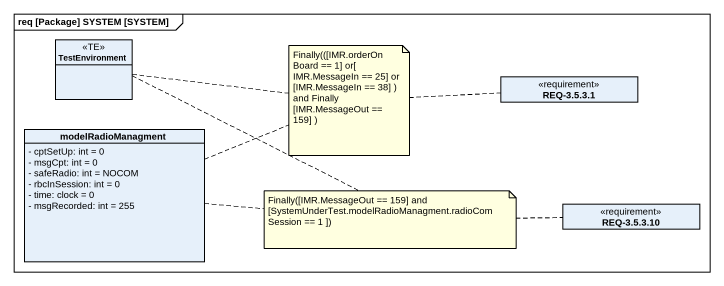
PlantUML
@startuml
mainframe req [Package] SYSTEM [SYSTEM]
hide circle
hide empty members
skinparam classAttributeIconSize 0
class TestEnvironment <<TE>>
class "REQ-3.5.3.1" as REQ_3_5_3_1 <<requirement>>
class modelRadioManagment {
  - cptSetUp: int = 0
  - msgCpt: int = 0
  - safeRadio: int = NOCOM
  - rbcInSession: int = 0
  - time: clock = 0
  - msgRecorded: int = 255
}
class "REQ-3.5.3.10" as REQ_3_5_3_10 <<requirement>>
note as N1
  Finally(([IMR.orderOnBoard == 1] or[ IMR.MessageIn == 25] or [IMR.MessageIn == 38] )
  and Finally [IMR.MessageOut == 159] )
end note
N1 .. modelRadioManagment
N1 .. TestEnvironment
N1 .. REQ_3_5_3_1
note as N2
  Finally([IMR.MessageOut == 159] and [SystemUnderTest.modelRadioManagment.radioComSession == 1 ])
end note
N2 .. REQ_3_5_3_10
N2 .. modelRadioManagment
N2 .. TestEnvironment
@enduml
